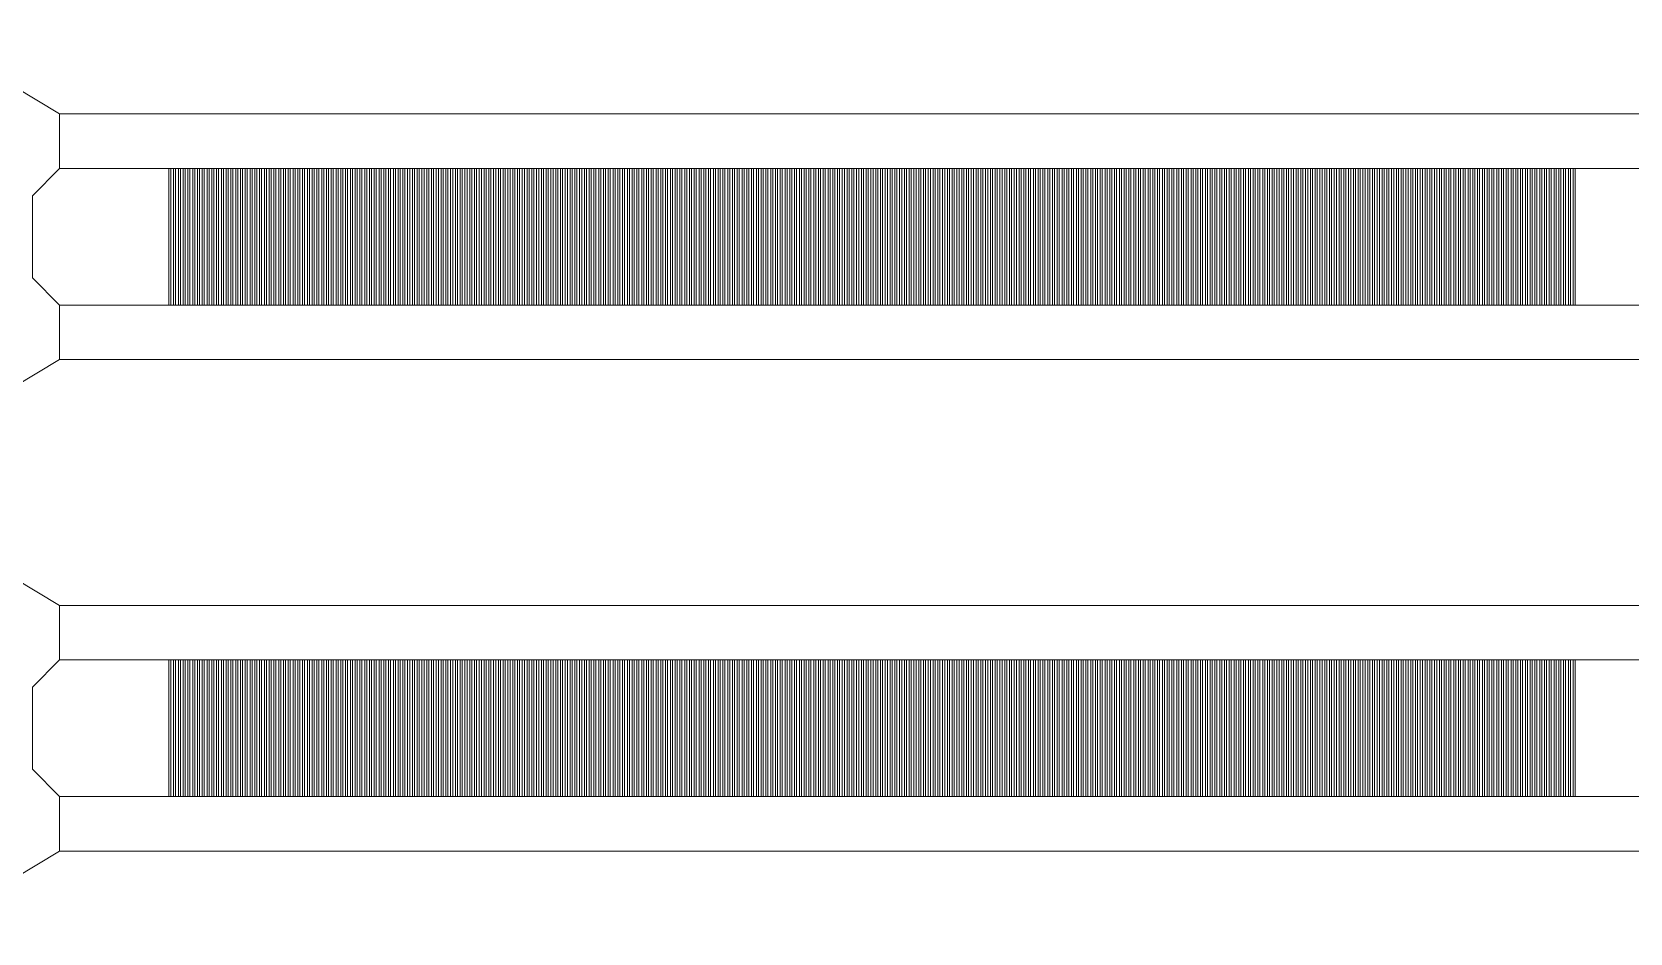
# Model space of a CAD drawing. Extents: x 1000 to 49000, y 2919 to 77300.
# Drawn here: x 39820 to 40405, y 43760 to 44090 of the extents above; entities that cross this region are included whole.
import ezdxf

# ---------------------------------------------------------------- set-up
doc = ezdxf.new("R2010")
doc.units = 13
doc.layers.add('Outer', color=1, linetype='Continuous', lineweight=0, true_color=0xff0000)

msp = doc.modelspace()

# ---------------------------------------------------------------- linework, layer by layer
at = {"layer": 'Outer'}
for points in [[(39780, 44090), (39830, 44060)], [(39830, 44060), (39830, 44040), (39820, 44030), (39820, 44000), (39830, 43990), (39830, 43970), (39780, 43940)], [(39830, 44040), (39830, 44060), (41340, 44060), (41340, 44040), (39830, 44040)], [(39870, 44040), (39870.75, 44040), (39870.75, 43990), (39870, 43990), (39870, 44040)], [(39871.75, 44040), (39872.5, 44040), (39872.5, 43990), (39871.75, 43990), (39871.75, 44040)], [(39873.5, 44040), (39874.25, 44040), (39874.25, 43990), (39873.5, 43990), (39873.5, 44040)], [(39875.25, 44040), (39876, 44040), (39876, 43990), (39875.25, 43990), (39875.25, 44040)], [(39877, 44040), (39877.75, 44040), (39877.75, 43990), (39877, 43990), (39877, 44040)], [(39878.75, 44040), (39879.5, 44040), (39879.5, 43990), (39878.75, 43990), (39878.75, 44040)], [(39880.5, 44040), (39881.25, 44040), (39881.25, 43990), (39880.5, 43990), (39880.5, 44040)], [(39882.25, 44040), (39883, 44040), (39883, 43990), (39882.25, 43990), (39882.25, 44040)], [(39884, 44040), (39884.75, 44040), (39884.75, 43990), (39884, 43990), (39884, 44040)], [(39885.75, 44040), (39886.5, 44040), (39886.5, 43990), (39885.75, 43990), (39885.75, 44040)], [(39887.5, 44040), (39888.25, 44040), (39888.25, 43990), (39887.5, 43990), (39887.5, 44040)], [(39889.25, 44040), (39890, 44040), (39890, 43990), (39889.25, 43990), (39889.25, 44040)], [(39891, 44040), (39891.75, 44040), (39891.75, 43990), (39891, 43990), (39891, 44040)], [(39892.75, 44040), (39893.5, 44040), (39893.5, 43990), (39892.75, 43990), (39892.75, 44040)], [(39894.5, 44040), (39895.25, 44040), (39895.25, 43990), (39894.5, 43990), (39894.5, 44040)], [(39896.25, 44040), (39897, 44040), (39897, 43990), (39896.25, 43990), (39896.25, 44040)], [(39898, 44040), (39898.75, 44040), (39898.75, 43990), (39898, 43990), (39898, 44040)], [(39899.75, 44040), (39900.5, 44040), (39900.5, 43990), (39899.75, 43990), (39899.75, 44040)], [(39901.5, 44040), (39902.25, 44040), (39902.25, 43990), (39901.5, 43990), (39901.5, 44040)], [(39903.25, 44040), (39904, 44040), (39904, 43990), (39903.25, 43990), (39903.25, 44040)], [(39905, 44040), (39905.75, 44040), (39905.75, 43990), (39905, 43990), (39905, 44040)], [(39906.75, 44040), (39907.5, 44040), (39907.5, 43990), (39906.75, 43990), (39906.75, 44040)], [(39908.5, 44040), (39909.25, 44040), (39909.25, 43990), (39908.5, 43990), (39908.5, 44040)], [(39910.25, 44040), (39911, 44040), (39911, 43990), (39910.25, 43990), (39910.25, 44040)], [(39912, 44040), (39912.75, 44040), (39912.75, 43990), (39912, 43990), (39912, 44040)], [(39913.75, 44040), (39914.5, 44040), (39914.5, 43990), (39913.75, 43990), (39913.75, 44040)], [(39915.5, 44040), (39916.25, 44040), (39916.25, 43990), (39915.5, 43990), (39915.5, 44040)], [(39917.25, 44040), (39918, 44040), (39918, 43990), (39917.25, 43990), (39917.25, 44040)], [(39919, 44040), (39919.75, 44040), (39919.75, 43990), (39919, 43990), (39919, 44040)], [(39920.75, 44040), (39921.5, 44040), (39921.5, 43990), (39920.75, 43990), (39920.75, 44040)], [(39922.5, 44040), (39923.25, 44040), (39923.25, 43990), (39922.5, 43990), (39922.5, 44040)], [(39924.25, 44040), (39925, 44040), (39925, 43990), (39924.25, 43990), (39924.25, 44040)], [(39926, 44040), (39926.75, 44040), (39926.75, 43990), (39926, 43990), (39926, 44040)], [(39927.75, 44040), (39928.5, 44040), (39928.5, 43990), (39927.75, 43990), (39927.75, 44040)], [(39929.5, 44040), (39930.25, 44040), (39930.25, 43990), (39929.5, 43990), (39929.5, 44040)], [(39931.25, 44040), (39932, 44040), (39932, 43990), (39931.25, 43990), (39931.25, 44040)], [(39933, 44040), (39933.75, 44040), (39933.75, 43990), (39933, 43990), (39933, 44040)], [(39934.75, 44040), (39935.5, 44040), (39935.5, 43990), (39934.75, 43990), (39934.75, 44040)], [(39936.5, 44040), (39937.25, 44040), (39937.25, 43990), (39936.5, 43990), (39936.5, 44040)], [(39938.25, 44040), (39939, 44040), (39939, 43990), (39938.25, 43990), (39938.25, 44040)], [(39940, 44040), (39940.75, 44040), (39940.75, 43990), (39940, 43990), (39940, 44040)], [(39941.75, 44040), (39942.5, 44040), (39942.5, 43990), (39941.75, 43990), (39941.75, 44040)], [(39943.5, 44040), (39944.25, 44040), (39944.25, 43990), (39943.5, 43990), (39943.5, 44040)], [(39945.25, 44040), (39946, 44040), (39946, 43990), (39945.25, 43990), (39945.25, 44040)], [(39947, 44040), (39947.75, 44040), (39947.75, 43990), (39947, 43990), (39947, 44040)], [(39948.75, 44040), (39949.5, 44040), (39949.5, 43990), (39948.75, 43990), (39948.75, 44040)], [(39950.5, 44040), (39951.25, 44040), (39951.25, 43990), (39950.5, 43990), (39950.5, 44040)], [(39952.25, 44040), (39953, 44040), (39953, 43990), (39952.25, 43990), (39952.25, 44040)], [(39954, 44040), (39954.75, 44040), (39954.75, 43990), (39954, 43990), (39954, 44040)], [(39955.75, 44040), (39956.5, 44040), (39956.5, 43990), (39955.75, 43990), (39955.75, 44040)], [(39957.5, 44040), (39958.25, 44040), (39958.25, 43990), (39957.5, 43990), (39957.5, 44040)], [(39959.25, 44040), (39960, 44040), (39960, 43990), (39959.25, 43990), (39959.25, 44040)], [(39961, 44040), (39961.75, 44040), (39961.75, 43990), (39961, 43990), (39961, 44040)], [(39962.75, 44040), (39963.5, 44040), (39963.5, 43990), (39962.75, 43990), (39962.75, 44040)], [(39964.5, 44040), (39965.25, 44040), (39965.25, 43990), (39964.5, 43990), (39964.5, 44040)], [(39966.25, 44040), (39967, 44040), (39967, 43990), (39966.25, 43990), (39966.25, 44040)], [(39968, 44040), (39968.75, 44040), (39968.75, 43990), (39968, 43990), (39968, 44040)], [(39969.75, 44040), (39970.5, 44040), (39970.5, 43990), (39969.75, 43990), (39969.75, 44040)], [(39971.5, 44040), (39972.25, 44040), (39972.25, 43990), (39971.5, 43990), (39971.5, 44040)], [(39973.25, 44040), (39974, 44040), (39974, 43990), (39973.25, 43990), (39973.25, 44040)], [(39975, 44040), (39975.75, 44040), (39975.75, 43990), (39975, 43990), (39975, 44040)], [(39976.75, 44040), (39977.5, 44040), (39977.5, 43990), (39976.75, 43990), (39976.75, 44040)], [(39978.5, 44040), (39979.25, 44040), (39979.25, 43990), (39978.5, 43990), (39978.5, 44040)], [(39980.25, 44040), (39981, 44040), (39981, 43990), (39980.25, 43990), (39980.25, 44040)], [(39982, 44040), (39982.75, 44040), (39982.75, 43990), (39982, 43990), (39982, 44040)], [(39983.75, 44040), (39984.5, 44040), (39984.5, 43990), (39983.75, 43990), (39983.75, 44040)], [(39985.5, 44040), (39986.25, 44040), (39986.25, 43990), (39985.5, 43990), (39985.5, 44040)], [(39987.25, 44040), (39988, 44040), (39988, 43990), (39987.25, 43990), (39987.25, 44040)], [(39989, 44040), (39989.75, 44040), (39989.75, 43990), (39989, 43990), (39989, 44040)], [(39990.75, 44040), (39991.5, 44040), (39991.5, 43990), (39990.75, 43990), (39990.75, 44040)], [(39992.5, 44040), (39993.25, 44040), (39993.25, 43990), (39992.5, 43990), (39992.5, 44040)], [(39994.25, 44040), (39995, 44040), (39995, 43990), (39994.25, 43990), (39994.25, 44040)], [(39996, 44040), (39996.75, 44040), (39996.75, 43990), (39996, 43990), (39996, 44040)], [(39997.75, 44040), (39998.5, 44040), (39998.5, 43990), (39997.75, 43990), (39997.75, 44040)], [(39999.5, 44040), (40000.25, 44040), (40000.25, 43990), (39999.5, 43990), (39999.5, 44040)], [(40001.25, 44040), (40002, 44040), (40002, 43990), (40001.25, 43990), (40001.25, 44040)], [(40003, 44040), (40003.75, 44040), (40003.75, 43990), (40003, 43990), (40003, 44040)], [(40004.75, 44040), (40005.5, 44040), (40005.5, 43990), (40004.75, 43990), (40004.75, 44040)], [(40006.5, 44040), (40007.25, 44040), (40007.25, 43990), (40006.5, 43990), (40006.5, 44040)], [(40008.25, 44040), (40009, 44040), (40009, 43990), (40008.25, 43990), (40008.25, 44040)], [(40010, 44040), (40010.75, 44040), (40010.75, 43990), (40010, 43990), (40010, 44040)], [(40011.75, 44040), (40012.5, 44040), (40012.5, 43990), (40011.75, 43990), (40011.75, 44040)], [(40013.5, 44040), (40014.25, 44040), (40014.25, 43990), (40013.5, 43990), (40013.5, 44040)], [(40015.25, 44040), (40016, 44040), (40016, 43990), (40015.25, 43990), (40015.25, 44040)], [(40017, 44040), (40017.75, 44040), (40017.75, 43990), (40017, 43990), (40017, 44040)], [(40018.75, 44040), (40019.5, 44040), (40019.5, 43990), (40018.75, 43990), (40018.75, 44040)], [(40020.5, 44040), (40021.25, 44040), (40021.25, 43990), (40020.5, 43990), (40020.5, 44040)], [(40022.25, 44040), (40023, 44040), (40023, 43990), (40022.25, 43990), (40022.25, 44040)], [(40024, 44040), (40024.75, 44040), (40024.75, 43990), (40024, 43990), (40024, 44040)], [(40025.75, 44040), (40026.5, 44040), (40026.5, 43990), (40025.75, 43990), (40025.75, 44040)], [(40027.5, 44040), (40028.25, 44040), (40028.25, 43990), (40027.5, 43990), (40027.5, 44040)], [(40029.25, 44040), (40030, 44040), (40030, 43990), (40029.25, 43990), (40029.25, 44040)], [(40031, 44040), (40031.75, 44040), (40031.75, 43990), (40031, 43990), (40031, 44040)], [(40032.75, 44040), (40033.5, 44040), (40033.5, 43990), (40032.75, 43990), (40032.75, 44040)], [(40034.5, 44040), (40035.25, 44040), (40035.25, 43990), (40034.5, 43990), (40034.5, 44040)], [(40036.25, 44040), (40037, 44040), (40037, 43990), (40036.25, 43990), (40036.25, 44040)], [(40038, 44040), (40038.75, 44040), (40038.75, 43990), (40038, 43990), (40038, 44040)], [(40039.75, 44040), (40040.5, 44040), (40040.5, 43990), (40039.75, 43990), (40039.75, 44040)], [(40041.5, 44040), (40042.25, 44040), (40042.25, 43990), (40041.5, 43990), (40041.5, 44040)], [(40043.25, 44040), (40044, 44040), (40044, 43990), (40043.25, 43990), (40043.25, 44040)], [(40045, 44040), (40045.75, 44040), (40045.75, 43990), (40045, 43990), (40045, 44040)], [(40046.75, 44040), (40047.5, 44040), (40047.5, 43990), (40046.75, 43990), (40046.75, 44040)], [(40048.5, 44040), (40049.25, 44040), (40049.25, 43990), (40048.5, 43990), (40048.5, 44040)], [(40050.25, 44040), (40051, 44040), (40051, 43990), (40050.25, 43990), (40050.25, 44040)], [(40052, 44040), (40052.75, 44040), (40052.75, 43990), (40052, 43990), (40052, 44040)], [(40053.75, 44040), (40054.5, 44040), (40054.5, 43990), (40053.75, 43990), (40053.75, 44040)], [(40055.5, 44040), (40056.25, 44040), (40056.25, 43990), (40055.5, 43990), (40055.5, 44040)], [(40057.25, 44040), (40058, 44040), (40058, 43990), (40057.25, 43990), (40057.25, 44040)], [(40059, 44040), (40059.75, 44040), (40059.75, 43990), (40059, 43990), (40059, 44040)], [(40060.75, 44040), (40061.5, 44040), (40061.5, 43990), (40060.75, 43990), (40060.75, 44040)], [(40062.5, 44040), (40063.25, 44040), (40063.25, 43990), (40062.5, 43990), (40062.5, 44040)], [(40064.25, 44040), (40065, 44040), (40065, 43990), (40064.25, 43990), (40064.25, 44040)], [(40066, 44040), (40066.75, 44040), (40066.75, 43990), (40066, 43990), (40066, 44040)], [(40067.75, 44040), (40068.5, 44040), (40068.5, 43990), (40067.75, 43990), (40067.75, 44040)], [(40069.5, 44040), (40070.25, 44040), (40070.25, 43990), (40069.5, 43990), (40069.5, 44040)], [(40071.25, 44040), (40072, 44040), (40072, 43990), (40071.25, 43990), (40071.25, 44040)], [(40073, 44040), (40073.75, 44040), (40073.75, 43990), (40073, 43990), (40073, 44040)], [(40074.75, 44040), (40075.5, 44040), (40075.5, 43990), (40074.75, 43990), (40074.75, 44040)], [(40076.5, 44040), (40077.25, 44040), (40077.25, 43990), (40076.5, 43990), (40076.5, 44040)], [(40078.25, 44040), (40079, 44040), (40079, 43990), (40078.25, 43990), (40078.25, 44040)], [(40080, 44040), (40080.75, 44040), (40080.75, 43990), (40080, 43990), (40080, 44040)], [(40081.75, 44040), (40082.5, 44040), (40082.5, 43990), (40081.75, 43990), (40081.75, 44040)], [(40083.5, 44040), (40084.25, 44040), (40084.25, 43990), (40083.5, 43990), (40083.5, 44040)], [(40085.25, 44040), (40086, 44040), (40086, 43990), (40085.25, 43990), (40085.25, 44040)], [(40087, 44040), (40087.75, 44040), (40087.75, 43990), (40087, 43990), (40087, 44040)], [(40088.75, 44040), (40089.5, 44040), (40089.5, 43990), (40088.75, 43990), (40088.75, 44040)], [(40090.5, 44040), (40091.25, 44040), (40091.25, 43990), (40090.5, 43990), (40090.5, 44040)], [(40092.25, 44040), (40093, 44040), (40093, 43990), (40092.25, 43990), (40092.25, 44040)], [(40094, 44040), (40094.75, 44040), (40094.75, 43990), (40094, 43990), (40094, 44040)], [(40095.75, 44040), (40096.5, 44040), (40096.5, 43990), (40095.75, 43990), (40095.75, 44040)], [(40097.5, 44040), (40098.25, 44040), (40098.25, 43990), (40097.5, 43990), (40097.5, 44040)], [(40099.25, 44040), (40100, 44040), (40100, 43990), (40099.25, 43990), (40099.25, 44040)], [(40101, 44040), (40101.75, 44040), (40101.75, 43990), (40101, 43990), (40101, 44040)], [(40102.75, 44040), (40103.5, 44040), (40103.5, 43990), (40102.75, 43990), (40102.75, 44040)], [(40104.5, 44040), (40105.25, 44040), (40105.25, 43990), (40104.5, 43990), (40104.5, 44040)], [(40106.25, 44040), (40107, 44040), (40107, 43990), (40106.25, 43990), (40106.25, 44040)], [(40108, 44040), (40108.75, 44040), (40108.75, 43990), (40108, 43990), (40108, 44040)], [(40109.75, 44040), (40110.5, 44040), (40110.5, 43990), (40109.75, 43990), (40109.75, 44040)], [(40111.5, 44040), (40112.25, 44040), (40112.25, 43990), (40111.5, 43990), (40111.5, 44040)], [(40113.25, 44040), (40114, 44040), (40114, 43990), (40113.25, 43990), (40113.25, 44040)], [(40115, 44040), (40115.75, 44040), (40115.75, 43990), (40115, 43990), (40115, 44040)], [(40116.75, 44040), (40117.5, 44040), (40117.5, 43990), (40116.75, 43990), (40116.75, 44040)], [(40118.5, 44040), (40119.25, 44040), (40119.25, 43990), (40118.5, 43990), (40118.5, 44040)], [(40120.25, 44040), (40121, 44040), (40121, 43990), (40120.25, 43990), (40120.25, 44040)], [(40122, 44040), (40122.75, 44040), (40122.75, 43990), (40122, 43990), (40122, 44040)], [(40123.75, 44040), (40124.5, 44040), (40124.5, 43990), (40123.75, 43990), (40123.75, 44040)], [(40125.5, 44040), (40126.25, 44040), (40126.25, 43990), (40125.5, 43990), (40125.5, 44040)], [(40127.25, 44040), (40128, 44040), (40128, 43990), (40127.25, 43990), (40127.25, 44040)], [(40129, 44040), (40129.75, 44040), (40129.75, 43990), (40129, 43990), (40129, 44040)], [(40130.75, 44040), (40131.5, 44040), (40131.5, 43990), (40130.75, 43990), (40130.75, 44040)], [(40132.5, 44040), (40133.25, 44040), (40133.25, 43990), (40132.5, 43990), (40132.5, 44040)], [(40134.25, 44040), (40135, 44040), (40135, 43990), (40134.25, 43990), (40134.25, 44040)], [(40136, 44040), (40136.75, 44040), (40136.75, 43990), (40136, 43990), (40136, 44040)], [(40137.75, 44040), (40138.5, 44040), (40138.5, 43990), (40137.75, 43990), (40137.75, 44040)], [(40139.5, 44040), (40140.25, 44040), (40140.25, 43990), (40139.5, 43990), (40139.5, 44040)], [(40141.25, 44040), (40142, 44040), (40142, 43990), (40141.25, 43990), (40141.25, 44040)], [(40143, 44040), (40143.75, 44040), (40143.75, 43990), (40143, 43990), (40143, 44040)], [(40144.75, 44040), (40145.5, 44040), (40145.5, 43990), (40144.75, 43990), (40144.75, 44040)], [(40146.5, 44040), (40147.25, 44040), (40147.25, 43990), (40146.5, 43990), (40146.5, 44040)], [(40148.25, 44040), (40149, 44040), (40149, 43990), (40148.25, 43990), (40148.25, 44040)], [(40150, 44040), (40150.75, 44040), (40150.75, 43990), (40150, 43990), (40150, 44040)], [(40151.75, 44040), (40152.5, 44040), (40152.5, 43990), (40151.75, 43990), (40151.75, 44040)], [(40153.5, 44040), (40154.25, 44040), (40154.25, 43990), (40153.5, 43990), (40153.5, 44040)], [(40155.25, 44040), (40156, 44040), (40156, 43990), (40155.25, 43990), (40155.25, 44040)], [(40157, 44040), (40157.75, 44040), (40157.75, 43990), (40157, 43990), (40157, 44040)], [(40158.75, 44040), (40159.5, 44040), (40159.5, 43990), (40158.75, 43990), (40158.75, 44040)], [(40160.5, 44040), (40161.25, 44040), (40161.25, 43990), (40160.5, 43990), (40160.5, 44040)], [(40162.25, 44040), (40163, 44040), (40163, 43990), (40162.25, 43990), (40162.25, 44040)], [(40164, 44040), (40164.75, 44040), (40164.75, 43990), (40164, 43990), (40164, 44040)], [(40165.75, 44040), (40166.5, 44040), (40166.5, 43990), (40165.75, 43990), (40165.75, 44040)], [(40167.5, 44040), (40168.25, 44040), (40168.25, 43990), (40167.5, 43990), (40167.5, 44040)], [(40169.25, 44040), (40170, 44040), (40170, 43990), (40169.25, 43990), (40169.25, 44040)], [(40171, 44040), (40171.75, 44040), (40171.75, 43990), (40171, 43990), (40171, 44040)], [(40172.75, 44040), (40173.5, 44040), (40173.5, 43990), (40172.75, 43990), (40172.75, 44040)], [(40174.5, 44040), (40175.25, 44040), (40175.25, 43990), (40174.5, 43990), (40174.5, 44040)], [(40176.25, 44040), (40177, 44040), (40177, 43990), (40176.25, 43990), (40176.25, 44040)], [(40178, 44040), (40178.75, 44040), (40178.75, 43990), (40178, 43990), (40178, 44040)], [(40179.75, 44040), (40180.5, 44040), (40180.5, 43990), (40179.75, 43990), (40179.75, 44040)], [(40181.5, 44040), (40182.25, 44040), (40182.25, 43990), (40181.5, 43990), (40181.5, 44040)], [(40183.25, 44040), (40184, 44040), (40184, 43990), (40183.25, 43990), (40183.25, 44040)], [(40185, 44040), (40185.75, 44040), (40185.75, 43990), (40185, 43990), (40185, 44040)], [(40186.75, 44040), (40187.5, 44040), (40187.5, 43990), (40186.75, 43990), (40186.75, 44040)], [(40188.5, 44040), (40189.25, 44040), (40189.25, 43990), (40188.5, 43990), (40188.5, 44040)], [(40190.25, 44040), (40191, 44040), (40191, 43990), (40190.25, 43990), (40190.25, 44040)], [(40192, 44040), (40192.75, 44040), (40192.75, 43990), (40192, 43990), (40192, 44040)], [(40193.75, 44040), (40194.5, 44040), (40194.5, 43990), (40193.75, 43990), (40193.75, 44040)], [(40195.5, 44040), (40196.25, 44040), (40196.25, 43990), (40195.5, 43990), (40195.5, 44040)], [(40197.25, 44040), (40198, 44040), (40198, 43990), (40197.25, 43990), (40197.25, 44040)], [(40199, 44040), (40199.75, 44040), (40199.75, 43990), (40199, 43990), (40199, 44040)], [(40200.75, 44040), (40201.5, 44040), (40201.5, 43990), (40200.75, 43990), (40200.75, 44040)], [(40202.5, 44040), (40203.25, 44040), (40203.25, 43990), (40202.5, 43990), (40202.5, 44040)], [(40204.25, 44040), (40205, 44040), (40205, 43990), (40204.25, 43990), (40204.25, 44040)], [(40206, 44040), (40206.75, 44040), (40206.75, 43990), (40206, 43990), (40206, 44040)], [(40207.75, 44040), (40208.5, 44040), (40208.5, 43990), (40207.75, 43990), (40207.75, 44040)], [(40209.5, 44040), (40210.25, 44040), (40210.25, 43990), (40209.5, 43990), (40209.5, 44040)], [(40211.25, 44040), (40212, 44040), (40212, 43990), (40211.25, 43990), (40211.25, 44040)], [(40213, 44040), (40213.75, 44040), (40213.75, 43990), (40213, 43990), (40213, 44040)], [(40214.75, 44040), (40215.5, 44040), (40215.5, 43990), (40214.75, 43990), (40214.75, 44040)], [(40216.5, 44040), (40217.25, 44040), (40217.25, 43990), (40216.5, 43990), (40216.5, 44040)], [(40218.25, 44040), (40219, 44040), (40219, 43990), (40218.25, 43990), (40218.25, 44040)], [(40220, 44040), (40220.75, 44040), (40220.75, 43990), (40220, 43990), (40220, 44040)], [(40221.75, 44040), (40222.5, 44040), (40222.5, 43990), (40221.75, 43990), (40221.75, 44040)], [(40223.5, 44040), (40224.25, 44040), (40224.25, 43990), (40223.5, 43990), (40223.5, 44040)], [(40225.25, 44040), (40226, 44040), (40226, 43990), (40225.25, 43990), (40225.25, 44040)], [(40227, 44040), (40227.75, 44040), (40227.75, 43990), (40227, 43990), (40227, 44040)], [(40228.75, 44040), (40229.5, 44040), (40229.5, 43990), (40228.75, 43990), (40228.75, 44040)], [(40230.5, 44040), (40231.25, 44040), (40231.25, 43990), (40230.5, 43990), (40230.5, 44040)], [(40232.25, 44040), (40233, 44040), (40233, 43990), (40232.25, 43990), (40232.25, 44040)], [(40234, 44040), (40234.75, 44040), (40234.75, 43990), (40234, 43990), (40234, 44040)], [(40235.75, 44040), (40236.5, 44040), (40236.5, 43990), (40235.75, 43990), (40235.75, 44040)], [(40237.5, 44040), (40238.25, 44040), (40238.25, 43990), (40237.5, 43990), (40237.5, 44040)], [(40239.25, 44040), (40240, 44040), (40240, 43990), (40239.25, 43990), (40239.25, 44040)], [(40241, 44040), (40241.75, 44040), (40241.75, 43990), (40241, 43990), (40241, 44040)], [(40242.75, 44040), (40243.5, 44040), (40243.5, 43990), (40242.75, 43990), (40242.75, 44040)], [(40244.5, 44040), (40245.25, 44040), (40245.25, 43990), (40244.5, 43990), (40244.5, 44040)], [(40246.25, 44040), (40247, 44040), (40247, 43990), (40246.25, 43990), (40246.25, 44040)], [(40248, 44040), (40248.75, 44040), (40248.75, 43990), (40248, 43990), (40248, 44040)], [(40249.75, 44040), (40250.5, 44040), (40250.5, 43990), (40249.75, 43990), (40249.75, 44040)], [(40251.5, 44040), (40252.25, 44040), (40252.25, 43990), (40251.5, 43990), (40251.5, 44040)], [(40253.25, 44040), (40254, 44040), (40254, 43990), (40253.25, 43990), (40253.25, 44040)], [(40255, 44040), (40255.75, 44040), (40255.75, 43990), (40255, 43990), (40255, 44040)], [(40256.75, 44040), (40257.5, 44040), (40257.5, 43990), (40256.75, 43990), (40256.75, 44040)], [(40258.5, 44040), (40259.25, 44040), (40259.25, 43990), (40258.5, 43990), (40258.5, 44040)], [(40260.25, 44040), (40261, 44040), (40261, 43990), (40260.25, 43990), (40260.25, 44040)], [(40262, 44040), (40262.75, 44040), (40262.75, 43990), (40262, 43990), (40262, 44040)], [(40263.75, 44040), (40264.5, 44040), (40264.5, 43990), (40263.75, 43990), (40263.75, 44040)], [(40265.5, 44040), (40266.25, 44040), (40266.25, 43990), (40265.5, 43990), (40265.5, 44040)], [(40267.25, 44040), (40268, 44040), (40268, 43990), (40267.25, 43990), (40267.25, 44040)], [(40269, 44040), (40269.75, 44040), (40269.75, 43990), (40269, 43990), (40269, 44040)], [(40270.75, 44040), (40271.5, 44040), (40271.5, 43990), (40270.75, 43990), (40270.75, 44040)], [(40272.5, 44040), (40273.25, 44040), (40273.25, 43990), (40272.5, 43990), (40272.5, 44040)], [(40274.25, 44040), (40275, 44040), (40275, 43990), (40274.25, 43990), (40274.25, 44040)], [(40276, 44040), (40276.75, 44040), (40276.75, 43990), (40276, 43990), (40276, 44040)], [(40277.75, 44040), (40278.5, 44040), (40278.5, 43990), (40277.75, 43990), (40277.75, 44040)], [(40279.5, 44040), (40280.25, 44040), (40280.25, 43990), (40279.5, 43990), (40279.5, 44040)], [(40281.25, 44040), (40282, 44040), (40282, 43990), (40281.25, 43990), (40281.25, 44040)], [(40283, 44040), (40283.75, 44040), (40283.75, 43990), (40283, 43990), (40283, 44040)], [(40284.75, 44040), (40285.5, 44040), (40285.5, 43990), (40284.75, 43990), (40284.75, 44040)], [(40286.5, 44040), (40287.25, 44040), (40287.25, 43990), (40286.5, 43990), (40286.5, 44040)], [(40288.25, 44040), (40289, 44040), (40289, 43990), (40288.25, 43990), (40288.25, 44040)], [(40290, 44040), (40290.75, 44040), (40290.75, 43990), (40290, 43990), (40290, 44040)], [(40291.75, 44040), (40292.5, 44040), (40292.5, 43990), (40291.75, 43990), (40291.75, 44040)], [(40293.5, 44040), (40294.25, 44040), (40294.25, 43990), (40293.5, 43990), (40293.5, 44040)], [(40295.25, 44040), (40296, 44040), (40296, 43990), (40295.25, 43990), (40295.25, 44040)], [(40297, 44040), (40297.75, 44040), (40297.75, 43990), (40297, 43990), (40297, 44040)], [(40298.75, 44040), (40299.5, 44040), (40299.5, 43990), (40298.75, 43990), (40298.75, 44040)], [(40300.5, 44040), (40301.25, 44040), (40301.25, 43990), (40300.5, 43990), (40300.5, 44040)], [(40302.25, 44040), (40303, 44040), (40303, 43990), (40302.25, 43990), (40302.25, 44040)], [(40304, 44040), (40304.75, 44040), (40304.75, 43990), (40304, 43990), (40304, 44040)], [(40305.75, 44040), (40306.5, 44040), (40306.5, 43990), (40305.75, 43990), (40305.75, 44040)], [(40307.5, 44040), (40308.25, 44040), (40308.25, 43990), (40307.5, 43990), (40307.5, 44040)], [(40309.25, 44040), (40310, 44040), (40310, 43990), (40309.25, 43990), (40309.25, 44040)], [(40311, 44040), (40311.75, 44040), (40311.75, 43990), (40311, 43990), (40311, 44040)], [(40312.75, 44040), (40313.5, 44040), (40313.5, 43990), (40312.75, 43990), (40312.75, 44040)], [(40314.5, 44040), (40315.25, 44040), (40315.25, 43990), (40314.5, 43990), (40314.5, 44040)], [(40316.25, 44040), (40317, 44040), (40317, 43990), (40316.25, 43990), (40316.25, 44040)], [(40318, 44040), (40318.75, 44040), (40318.75, 43990), (40318, 43990), (40318, 44040)], [(40319.75, 44040), (40320.5, 44040), (40320.5, 43990), (40319.75, 43990), (40319.75, 44040)], [(40321.5, 44040), (40322.25, 44040), (40322.25, 43990), (40321.5, 43990), (40321.5, 44040)], [(40323.25, 44040), (40324, 44040), (40324, 43990), (40323.25, 43990), (40323.25, 44040)], [(40325, 44040), (40325.75, 44040), (40325.75, 43990), (40325, 43990), (40325, 44040)], [(40326.75, 44040), (40327.5, 44040), (40327.5, 43990), (40326.75, 43990), (40326.75, 44040)], [(40328.5, 44040), (40329.25, 44040), (40329.25, 43990), (40328.5, 43990), (40328.5, 44040)], [(40330.25, 44040), (40331, 44040), (40331, 43990), (40330.25, 43990), (40330.25, 44040)], [(40332, 44040), (40332.75, 44040), (40332.75, 43990), (40332, 43990), (40332, 44040)], [(40333.75, 44040), (40334.5, 44040), (40334.5, 43990), (40333.75, 43990), (40333.75, 44040)], [(40335.5, 44040), (40336.25, 44040), (40336.25, 43990), (40335.5, 43990), (40335.5, 44040)], [(40337.25, 44040), (40338, 44040), (40338, 43990), (40337.25, 43990), (40337.25, 44040)], [(40339, 44040), (40339.75, 44040), (40339.75, 43990), (40339, 43990), (40339, 44040)], [(40340.75, 44040), (40341.5, 44040), (40341.5, 43990), (40340.75, 43990), (40340.75, 44040)], [(40342.5, 44040), (40343.25, 44040), (40343.25, 43990), (40342.5, 43990), (40342.5, 44040)], [(40344.25, 44040), (40345, 44040), (40345, 43990), (40344.25, 43990), (40344.25, 44040)], [(40346, 44040), (40346.75, 44040), (40346.75, 43990), (40346, 43990), (40346, 44040)], [(40347.75, 44040), (40348.5, 44040), (40348.5, 43990), (40347.75, 43990), (40347.75, 44040)], [(40349.5, 44040), (40350.25, 44040), (40350.25, 43990), (40349.5, 43990), (40349.5, 44040)], [(40351.25, 44040), (40352, 44040), (40352, 43990), (40351.25, 43990), (40351.25, 44040)], [(40353, 44040), (40353.75, 44040), (40353.75, 43990), (40353, 43990), (40353, 44040)], [(40354.75, 44040), (40355.5, 44040), (40355.5, 43990), (40354.75, 43990), (40354.75, 44040)], [(40356.5, 44040), (40357.25, 44040), (40357.25, 43990), (40356.5, 43990), (40356.5, 44040)], [(40358.25, 44040), (40359, 44040), (40359, 43990), (40358.25, 43990), (40358.25, 44040)], [(40360, 44040), (40360.75, 44040), (40360.75, 43990), (40360, 43990), (40360, 44040)], [(40361.75, 44040), (40362.5, 44040), (40362.5, 43990), (40361.75, 43990), (40361.75, 44040)], [(40363.5, 44040), (40364.25, 44040), (40364.25, 43990), (40363.5, 43990), (40363.5, 44040)], [(40365.25, 44040), (40366, 44040), (40366, 43990), (40365.25, 43990), (40365.25, 44040)], [(40367, 44040), (40367.75, 44040), (40367.75, 43990), (40367, 43990), (40367, 44040)], [(40368.75, 44040), (40369.5, 44040), (40369.5, 43990), (40368.75, 43990), (40368.75, 44040)], [(40370.5, 44040), (40371.25, 44040), (40371.25, 43990), (40370.5, 43990), (40370.5, 44040)], [(40372.25, 44040), (40373, 44040), (40373, 43990), (40372.25, 43990), (40372.25, 44040)], [(40374, 44040), (40374.75, 44040), (40374.75, 43990), (40374, 43990), (40374, 44040)], [(40375.75, 44040), (40376.5, 44040), (40376.5, 43990), (40375.75, 43990), (40375.75, 44040)], [(40377.5, 44040), (40378.25, 44040), (40378.25, 43990), (40377.5, 43990), (40377.5, 44040)], [(40379.25, 44040), (40380, 44040), (40380, 43990), (40379.25, 43990), (40379.25, 44040)], [(40381, 44040), (40381.75, 44040), (40381.75, 43990), (40381, 43990), (40381, 44040)], [(40382.75, 44040), (40383.5, 44040), (40383.5, 43990), (40382.75, 43990), (40382.75, 44040)], [(40384.5, 44040), (40385.25, 44040), (40385.25, 43990), (40384.5, 43990), (40384.5, 44040)], [(39830, 43990), (39830, 43970), (41340, 43970), (41340, 43990), (39830, 43990)], [(39780, 43910), (39830, 43880), (39830, 43860), (39820, 43850), (39820, 43820), (39830, 43810), (39830, 43790), (39780, 43760)], [(39830, 43860), (39830, 43880), (41340, 43880), (41340, 43860), (39830, 43860)], [(39870, 43860), (39870.75, 43860), (39870.75, 43810), (39870, 43810), (39870, 43860)], [(39871.75, 43860), (39872.5, 43860), (39872.5, 43810), (39871.75, 43810), (39871.75, 43860)], [(39873.5, 43860), (39874.25, 43860), (39874.25, 43810), (39873.5, 43810), (39873.5, 43860)], [(39875.25, 43860), (39876, 43860), (39876, 43810), (39875.25, 43810), (39875.25, 43860)], [(39877, 43860), (39877.75, 43860), (39877.75, 43810), (39877, 43810), (39877, 43860)], [(39878.75, 43860), (39879.5, 43860), (39879.5, 43810), (39878.75, 43810), (39878.75, 43860)], [(39880.5, 43860), (39881.25, 43860), (39881.25, 43810), (39880.5, 43810), (39880.5, 43860)], [(39882.25, 43860), (39883, 43860), (39883, 43810), (39882.25, 43810), (39882.25, 43860)], [(39884, 43860), (39884.75, 43860), (39884.75, 43810), (39884, 43810), (39884, 43860)], [(39885.75, 43860), (39886.5, 43860), (39886.5, 43810), (39885.75, 43810), (39885.75, 43860)], [(39887.5, 43860), (39888.25, 43860), (39888.25, 43810), (39887.5, 43810), (39887.5, 43860)], [(39889.25, 43860), (39890, 43860), (39890, 43810), (39889.25, 43810), (39889.25, 43860)], [(39891, 43860), (39891.75, 43860), (39891.75, 43810), (39891, 43810), (39891, 43860)], [(39892.75, 43860), (39893.5, 43860), (39893.5, 43810), (39892.75, 43810), (39892.75, 43860)], [(39894.5, 43860), (39895.25, 43860), (39895.25, 43810), (39894.5, 43810), (39894.5, 43860)], [(39896.25, 43860), (39897, 43860), (39897, 43810), (39896.25, 43810), (39896.25, 43860)], [(39898, 43860), (39898.75, 43860), (39898.75, 43810), (39898, 43810), (39898, 43860)], [(39899.75, 43860), (39900.5, 43860), (39900.5, 43810), (39899.75, 43810), (39899.75, 43860)], [(39901.5, 43860), (39902.25, 43860), (39902.25, 43810), (39901.5, 43810), (39901.5, 43860)], [(39903.25, 43860), (39904, 43860), (39904, 43810), (39903.25, 43810), (39903.25, 43860)], [(39905, 43860), (39905.75, 43860), (39905.75, 43810), (39905, 43810), (39905, 43860)], [(39906.75, 43860), (39907.5, 43860), (39907.5, 43810), (39906.75, 43810), (39906.75, 43860)], [(39908.5, 43860), (39909.25, 43860), (39909.25, 43810), (39908.5, 43810), (39908.5, 43860)], [(39910.25, 43860), (39911, 43860), (39911, 43810), (39910.25, 43810), (39910.25, 43860)], [(39912, 43860), (39912.75, 43860), (39912.75, 43810), (39912, 43810), (39912, 43860)], [(39913.75, 43860), (39914.5, 43860), (39914.5, 43810), (39913.75, 43810), (39913.75, 43860)], [(39915.5, 43860), (39916.25, 43860), (39916.25, 43810), (39915.5, 43810), (39915.5, 43860)], [(39917.25, 43860), (39918, 43860), (39918, 43810), (39917.25, 43810), (39917.25, 43860)], [(39919, 43860), (39919.75, 43860), (39919.75, 43810), (39919, 43810), (39919, 43860)], [(39920.75, 43860), (39921.5, 43860), (39921.5, 43810), (39920.75, 43810), (39920.75, 43860)], [(39922.5, 43860), (39923.25, 43860), (39923.25, 43810), (39922.5, 43810), (39922.5, 43860)], [(39924.25, 43860), (39925, 43860), (39925, 43810), (39924.25, 43810), (39924.25, 43860)], [(39926, 43860), (39926.75, 43860), (39926.75, 43810), (39926, 43810), (39926, 43860)], [(39927.75, 43860), (39928.5, 43860), (39928.5, 43810), (39927.75, 43810), (39927.75, 43860)], [(39929.5, 43860), (39930.25, 43860), (39930.25, 43810), (39929.5, 43810), (39929.5, 43860)], [(39931.25, 43860), (39932, 43860), (39932, 43810), (39931.25, 43810), (39931.25, 43860)], [(39933, 43860), (39933.75, 43860), (39933.75, 43810), (39933, 43810), (39933, 43860)], [(39934.75, 43860), (39935.5, 43860), (39935.5, 43810), (39934.75, 43810), (39934.75, 43860)], [(39936.5, 43860), (39937.25, 43860), (39937.25, 43810), (39936.5, 43810), (39936.5, 43860)], [(39938.25, 43860), (39939, 43860), (39939, 43810), (39938.25, 43810), (39938.25, 43860)], [(39940, 43860), (39940.75, 43860), (39940.75, 43810), (39940, 43810), (39940, 43860)], [(39941.75, 43860), (39942.5, 43860), (39942.5, 43810), (39941.75, 43810), (39941.75, 43860)], [(39943.5, 43860), (39944.25, 43860), (39944.25, 43810), (39943.5, 43810), (39943.5, 43860)], [(39945.25, 43860), (39946, 43860), (39946, 43810), (39945.25, 43810), (39945.25, 43860)], [(39947, 43860), (39947.75, 43860), (39947.75, 43810), (39947, 43810), (39947, 43860)], [(39948.75, 43860), (39949.5, 43860), (39949.5, 43810), (39948.75, 43810), (39948.75, 43860)], [(39950.5, 43860), (39951.25, 43860), (39951.25, 43810), (39950.5, 43810), (39950.5, 43860)], [(39952.25, 43860), (39953, 43860), (39953, 43810), (39952.25, 43810), (39952.25, 43860)], [(39954, 43860), (39954.75, 43860), (39954.75, 43810), (39954, 43810), (39954, 43860)], [(39955.75, 43860), (39956.5, 43860), (39956.5, 43810), (39955.75, 43810), (39955.75, 43860)], [(39957.5, 43860), (39958.25, 43860), (39958.25, 43810), (39957.5, 43810), (39957.5, 43860)], [(39959.25, 43860), (39960, 43860), (39960, 43810), (39959.25, 43810), (39959.25, 43860)], [(39961, 43860), (39961.75, 43860), (39961.75, 43810), (39961, 43810), (39961, 43860)], [(39962.75, 43860), (39963.5, 43860), (39963.5, 43810), (39962.75, 43810), (39962.75, 43860)], [(39964.5, 43860), (39965.25, 43860), (39965.25, 43810), (39964.5, 43810), (39964.5, 43860)], [(39966.25, 43860), (39967, 43860), (39967, 43810), (39966.25, 43810), (39966.25, 43860)], [(39968, 43860), (39968.75, 43860), (39968.75, 43810), (39968, 43810), (39968, 43860)], [(39969.75, 43860), (39970.5, 43860), (39970.5, 43810), (39969.75, 43810), (39969.75, 43860)], [(39971.5, 43860), (39972.25, 43860), (39972.25, 43810), (39971.5, 43810), (39971.5, 43860)], [(39973.25, 43860), (39974, 43860), (39974, 43810), (39973.25, 43810), (39973.25, 43860)], [(39975, 43860), (39975.75, 43860), (39975.75, 43810), (39975, 43810), (39975, 43860)], [(39976.75, 43860), (39977.5, 43860), (39977.5, 43810), (39976.75, 43810), (39976.75, 43860)], [(39978.5, 43860), (39979.25, 43860), (39979.25, 43810), (39978.5, 43810), (39978.5, 43860)], [(39980.25, 43860), (39981, 43860), (39981, 43810), (39980.25, 43810), (39980.25, 43860)], [(39982, 43860), (39982.75, 43860), (39982.75, 43810), (39982, 43810), (39982, 43860)], [(39983.75, 43860), (39984.5, 43860), (39984.5, 43810), (39983.75, 43810), (39983.75, 43860)], [(39985.5, 43860), (39986.25, 43860), (39986.25, 43810), (39985.5, 43810), (39985.5, 43860)], [(39987.25, 43860), (39988, 43860), (39988, 43810), (39987.25, 43810), (39987.25, 43860)], [(39989, 43860), (39989.75, 43860), (39989.75, 43810), (39989, 43810), (39989, 43860)], [(39990.75, 43860), (39991.5, 43860), (39991.5, 43810), (39990.75, 43810), (39990.75, 43860)], [(39992.5, 43860), (39993.25, 43860), (39993.25, 43810), (39992.5, 43810), (39992.5, 43860)], [(39994.25, 43860), (39995, 43860), (39995, 43810), (39994.25, 43810), (39994.25, 43860)], [(39996, 43860), (39996.75, 43860), (39996.75, 43810), (39996, 43810), (39996, 43860)], [(39997.75, 43860), (39998.5, 43860), (39998.5, 43810), (39997.75, 43810), (39997.75, 43860)], [(39999.5, 43860), (40000.25, 43860), (40000.25, 43810), (39999.5, 43810), (39999.5, 43860)], [(40001.25, 43860), (40002, 43860), (40002, 43810), (40001.25, 43810), (40001.25, 43860)], [(40003, 43860), (40003.75, 43860), (40003.75, 43810), (40003, 43810), (40003, 43860)], [(40004.75, 43860), (40005.5, 43860), (40005.5, 43810), (40004.75, 43810), (40004.75, 43860)], [(40006.5, 43860), (40007.25, 43860), (40007.25, 43810), (40006.5, 43810), (40006.5, 43860)], [(40008.25, 43860), (40009, 43860), (40009, 43810), (40008.25, 43810), (40008.25, 43860)], [(40010, 43860), (40010.75, 43860), (40010.75, 43810), (40010, 43810), (40010, 43860)], [(40011.75, 43860), (40012.5, 43860), (40012.5, 43810), (40011.75, 43810), (40011.75, 43860)], [(40013.5, 43860), (40014.25, 43860), (40014.25, 43810), (40013.5, 43810), (40013.5, 43860)], [(40015.25, 43860), (40016, 43860), (40016, 43810), (40015.25, 43810), (40015.25, 43860)], [(40017, 43860), (40017.75, 43860), (40017.75, 43810), (40017, 43810), (40017, 43860)], [(40018.75, 43860), (40019.5, 43860), (40019.5, 43810), (40018.75, 43810), (40018.75, 43860)], [(40020.5, 43860), (40021.25, 43860), (40021.25, 43810), (40020.5, 43810), (40020.5, 43860)], [(40022.25, 43860), (40023, 43860), (40023, 43810), (40022.25, 43810), (40022.25, 43860)], [(40024, 43860), (40024.75, 43860), (40024.75, 43810), (40024, 43810), (40024, 43860)], [(40025.75, 43860), (40026.5, 43860), (40026.5, 43810), (40025.75, 43810), (40025.75, 43860)], [(40027.5, 43860), (40028.25, 43860), (40028.25, 43810), (40027.5, 43810), (40027.5, 43860)], [(40029.25, 43860), (40030, 43860), (40030, 43810), (40029.25, 43810), (40029.25, 43860)], [(40031, 43860), (40031.75, 43860), (40031.75, 43810), (40031, 43810), (40031, 43860)], [(40032.75, 43860), (40033.5, 43860), (40033.5, 43810), (40032.75, 43810), (40032.75, 43860)], [(40034.5, 43860), (40035.25, 43860), (40035.25, 43810), (40034.5, 43810), (40034.5, 43860)], [(40036.25, 43860), (40037, 43860), (40037, 43810), (40036.25, 43810), (40036.25, 43860)], [(40038, 43860), (40038.75, 43860), (40038.75, 43810), (40038, 43810), (40038, 43860)], [(40039.75, 43860), (40040.5, 43860), (40040.5, 43810), (40039.75, 43810), (40039.75, 43860)], [(40041.5, 43860), (40042.25, 43860), (40042.25, 43810), (40041.5, 43810), (40041.5, 43860)], [(40043.25, 43860), (40044, 43860), (40044, 43810), (40043.25, 43810), (40043.25, 43860)], [(40045, 43860), (40045.75, 43860), (40045.75, 43810), (40045, 43810), (40045, 43860)], [(40046.75, 43860), (40047.5, 43860), (40047.5, 43810), (40046.75, 43810), (40046.75, 43860)], [(40048.5, 43860), (40049.25, 43860), (40049.25, 43810), (40048.5, 43810), (40048.5, 43860)], [(40050.25, 43860), (40051, 43860), (40051, 43810), (40050.25, 43810), (40050.25, 43860)], [(40052, 43860), (40052.75, 43860), (40052.75, 43810), (40052, 43810), (40052, 43860)], [(40053.75, 43860), (40054.5, 43860), (40054.5, 43810), (40053.75, 43810), (40053.75, 43860)], [(40055.5, 43860), (40056.25, 43860), (40056.25, 43810), (40055.5, 43810), (40055.5, 43860)], [(40057.25, 43860), (40058, 43860), (40058, 43810), (40057.25, 43810), (40057.25, 43860)], [(40059, 43860), (40059.75, 43860), (40059.75, 43810), (40059, 43810), (40059, 43860)], [(40060.75, 43860), (40061.5, 43860), (40061.5, 43810), (40060.75, 43810), (40060.75, 43860)], [(40062.5, 43860), (40063.25, 43860), (40063.25, 43810), (40062.5, 43810), (40062.5, 43860)], [(40064.25, 43860), (40065, 43860), (40065, 43810), (40064.25, 43810), (40064.25, 43860)], [(40066, 43860), (40066.75, 43860), (40066.75, 43810), (40066, 43810), (40066, 43860)], [(40067.75, 43860), (40068.5, 43860), (40068.5, 43810), (40067.75, 43810), (40067.75, 43860)], [(40069.5, 43860), (40070.25, 43860), (40070.25, 43810), (40069.5, 43810), (40069.5, 43860)], [(40071.25, 43860), (40072, 43860), (40072, 43810), (40071.25, 43810), (40071.25, 43860)], [(40073, 43860), (40073.75, 43860), (40073.75, 43810), (40073, 43810), (40073, 43860)], [(40074.75, 43860), (40075.5, 43860), (40075.5, 43810), (40074.75, 43810), (40074.75, 43860)], [(40076.5, 43860), (40077.25, 43860), (40077.25, 43810), (40076.5, 43810), (40076.5, 43860)], [(40078.25, 43860), (40079, 43860), (40079, 43810), (40078.25, 43810), (40078.25, 43860)], [(40080, 43860), (40080.75, 43860), (40080.75, 43810), (40080, 43810), (40080, 43860)], [(40081.75, 43860), (40082.5, 43860), (40082.5, 43810), (40081.75, 43810), (40081.75, 43860)], [(40083.5, 43860), (40084.25, 43860), (40084.25, 43810), (40083.5, 43810), (40083.5, 43860)], [(40085.25, 43860), (40086, 43860), (40086, 43810), (40085.25, 43810), (40085.25, 43860)], [(40087, 43860), (40087.75, 43860), (40087.75, 43810), (40087, 43810), (40087, 43860)], [(40088.75, 43860), (40089.5, 43860), (40089.5, 43810), (40088.75, 43810), (40088.75, 43860)], [(40090.5, 43860), (40091.25, 43860), (40091.25, 43810), (40090.5, 43810), (40090.5, 43860)], [(40092.25, 43860), (40093, 43860), (40093, 43810), (40092.25, 43810), (40092.25, 43860)], [(40094, 43860), (40094.75, 43860), (40094.75, 43810), (40094, 43810), (40094, 43860)], [(40095.75, 43860), (40096.5, 43860), (40096.5, 43810), (40095.75, 43810), (40095.75, 43860)], [(40097.5, 43860), (40098.25, 43860), (40098.25, 43810), (40097.5, 43810), (40097.5, 43860)], [(40099.25, 43860), (40100, 43860), (40100, 43810), (40099.25, 43810), (40099.25, 43860)], [(40101, 43860), (40101.75, 43860), (40101.75, 43810), (40101, 43810), (40101, 43860)], [(40102.75, 43860), (40103.5, 43860), (40103.5, 43810), (40102.75, 43810), (40102.75, 43860)], [(40104.5, 43860), (40105.25, 43860), (40105.25, 43810), (40104.5, 43810), (40104.5, 43860)], [(40106.25, 43860), (40107, 43860), (40107, 43810), (40106.25, 43810), (40106.25, 43860)], [(40108, 43860), (40108.75, 43860), (40108.75, 43810), (40108, 43810), (40108, 43860)], [(40109.75, 43860), (40110.5, 43860), (40110.5, 43810), (40109.75, 43810), (40109.75, 43860)], [(40111.5, 43860), (40112.25, 43860), (40112.25, 43810), (40111.5, 43810), (40111.5, 43860)], [(40113.25, 43860), (40114, 43860), (40114, 43810), (40113.25, 43810), (40113.25, 43860)], [(40115, 43860), (40115.75, 43860), (40115.75, 43810), (40115, 43810), (40115, 43860)], [(40116.75, 43860), (40117.5, 43860), (40117.5, 43810), (40116.75, 43810), (40116.75, 43860)], [(40118.5, 43860), (40119.25, 43860), (40119.25, 43810), (40118.5, 43810), (40118.5, 43860)], [(40120.25, 43860), (40121, 43860), (40121, 43810), (40120.25, 43810), (40120.25, 43860)], [(40122, 43860), (40122.75, 43860), (40122.75, 43810), (40122, 43810), (40122, 43860)], [(40123.75, 43860), (40124.5, 43860), (40124.5, 43810), (40123.75, 43810), (40123.75, 43860)], [(40125.5, 43860), (40126.25, 43860), (40126.25, 43810), (40125.5, 43810), (40125.5, 43860)], [(40127.25, 43860), (40128, 43860), (40128, 43810), (40127.25, 43810), (40127.25, 43860)], [(40129, 43860), (40129.75, 43860), (40129.75, 43810), (40129, 43810), (40129, 43860)], [(40130.75, 43860), (40131.5, 43860), (40131.5, 43810), (40130.75, 43810), (40130.75, 43860)], [(40132.5, 43860), (40133.25, 43860), (40133.25, 43810), (40132.5, 43810), (40132.5, 43860)], [(40134.25, 43860), (40135, 43860), (40135, 43810), (40134.25, 43810), (40134.25, 43860)], [(40136, 43860), (40136.75, 43860), (40136.75, 43810), (40136, 43810), (40136, 43860)], [(40137.75, 43860), (40138.5, 43860), (40138.5, 43810), (40137.75, 43810), (40137.75, 43860)], [(40139.5, 43860), (40140.25, 43860), (40140.25, 43810), (40139.5, 43810), (40139.5, 43860)], [(40141.25, 43860), (40142, 43860), (40142, 43810), (40141.25, 43810), (40141.25, 43860)], [(40143, 43860), (40143.75, 43860), (40143.75, 43810), (40143, 43810), (40143, 43860)], [(40144.75, 43860), (40145.5, 43860), (40145.5, 43810), (40144.75, 43810), (40144.75, 43860)], [(40146.5, 43860), (40147.25, 43860), (40147.25, 43810), (40146.5, 43810), (40146.5, 43860)], [(40148.25, 43860), (40149, 43860), (40149, 43810), (40148.25, 43810), (40148.25, 43860)], [(40150, 43860), (40150.75, 43860), (40150.75, 43810), (40150, 43810), (40150, 43860)], [(40151.75, 43860), (40152.5, 43860), (40152.5, 43810), (40151.75, 43810), (40151.75, 43860)], [(40153.5, 43860), (40154.25, 43860), (40154.25, 43810), (40153.5, 43810), (40153.5, 43860)], [(40155.25, 43860), (40156, 43860), (40156, 43810), (40155.25, 43810), (40155.25, 43860)], [(40157, 43860), (40157.75, 43860), (40157.75, 43810), (40157, 43810), (40157, 43860)], [(40158.75, 43860), (40159.5, 43860), (40159.5, 43810), (40158.75, 43810), (40158.75, 43860)], [(40160.5, 43860), (40161.25, 43860), (40161.25, 43810), (40160.5, 43810), (40160.5, 43860)], [(40162.25, 43860), (40163, 43860), (40163, 43810), (40162.25, 43810), (40162.25, 43860)], [(40164, 43860), (40164.75, 43860), (40164.75, 43810), (40164, 43810), (40164, 43860)], [(40165.75, 43860), (40166.5, 43860), (40166.5, 43810), (40165.75, 43810), (40165.75, 43860)], [(40167.5, 43860), (40168.25, 43860), (40168.25, 43810), (40167.5, 43810), (40167.5, 43860)], [(40169.25, 43860), (40170, 43860), (40170, 43810), (40169.25, 43810), (40169.25, 43860)], [(40171, 43860), (40171.75, 43860), (40171.75, 43810), (40171, 43810), (40171, 43860)], [(40172.75, 43860), (40173.5, 43860), (40173.5, 43810), (40172.75, 43810), (40172.75, 43860)], [(40174.5, 43860), (40175.25, 43860), (40175.25, 43810), (40174.5, 43810), (40174.5, 43860)], [(40176.25, 43860), (40177, 43860), (40177, 43810), (40176.25, 43810), (40176.25, 43860)], [(40178, 43860), (40178.75, 43860), (40178.75, 43810), (40178, 43810), (40178, 43860)], [(40179.75, 43860), (40180.5, 43860), (40180.5, 43810), (40179.75, 43810), (40179.75, 43860)], [(40181.5, 43860), (40182.25, 43860), (40182.25, 43810), (40181.5, 43810), (40181.5, 43860)], [(40183.25, 43860), (40184, 43860), (40184, 43810), (40183.25, 43810), (40183.25, 43860)], [(40185, 43860), (40185.75, 43860), (40185.75, 43810), (40185, 43810), (40185, 43860)], [(40186.75, 43860), (40187.5, 43860), (40187.5, 43810), (40186.75, 43810), (40186.75, 43860)], [(40188.5, 43860), (40189.25, 43860), (40189.25, 43810), (40188.5, 43810), (40188.5, 43860)], [(40190.25, 43860), (40191, 43860), (40191, 43810), (40190.25, 43810), (40190.25, 43860)], [(40192, 43860), (40192.75, 43860), (40192.75, 43810), (40192, 43810), (40192, 43860)], [(40193.75, 43860), (40194.5, 43860), (40194.5, 43810), (40193.75, 43810), (40193.75, 43860)], [(40195.5, 43860), (40196.25, 43860), (40196.25, 43810), (40195.5, 43810), (40195.5, 43860)], [(40197.25, 43860), (40198, 43860), (40198, 43810), (40197.25, 43810), (40197.25, 43860)], [(40199, 43860), (40199.75, 43860), (40199.75, 43810), (40199, 43810), (40199, 43860)], [(40200.75, 43860), (40201.5, 43860), (40201.5, 43810), (40200.75, 43810), (40200.75, 43860)], [(40202.5, 43860), (40203.25, 43860), (40203.25, 43810), (40202.5, 43810), (40202.5, 43860)], [(40204.25, 43860), (40205, 43860), (40205, 43810), (40204.25, 43810), (40204.25, 43860)], [(40206, 43860), (40206.75, 43860), (40206.75, 43810), (40206, 43810), (40206, 43860)], [(40207.75, 43860), (40208.5, 43860), (40208.5, 43810), (40207.75, 43810), (40207.75, 43860)], [(40209.5, 43860), (40210.25, 43860), (40210.25, 43810), (40209.5, 43810), (40209.5, 43860)], [(40211.25, 43860), (40212, 43860), (40212, 43810), (40211.25, 43810), (40211.25, 43860)], [(40213, 43860), (40213.75, 43860), (40213.75, 43810), (40213, 43810), (40213, 43860)], [(40214.75, 43860), (40215.5, 43860), (40215.5, 43810), (40214.75, 43810), (40214.75, 43860)], [(40216.5, 43860), (40217.25, 43860), (40217.25, 43810), (40216.5, 43810), (40216.5, 43860)], [(40218.25, 43860), (40219, 43860), (40219, 43810), (40218.25, 43810), (40218.25, 43860)], [(40220, 43860), (40220.75, 43860), (40220.75, 43810), (40220, 43810), (40220, 43860)], [(40221.75, 43860), (40222.5, 43860), (40222.5, 43810), (40221.75, 43810), (40221.75, 43860)], [(40223.5, 43860), (40224.25, 43860), (40224.25, 43810), (40223.5, 43810), (40223.5, 43860)], [(40225.25, 43860), (40226, 43860), (40226, 43810), (40225.25, 43810), (40225.25, 43860)], [(40227, 43860), (40227.75, 43860), (40227.75, 43810), (40227, 43810), (40227, 43860)], [(40228.75, 43860), (40229.5, 43860), (40229.5, 43810), (40228.75, 43810), (40228.75, 43860)], [(40230.5, 43860), (40231.25, 43860), (40231.25, 43810), (40230.5, 43810), (40230.5, 43860)], [(40232.25, 43860), (40233, 43860), (40233, 43810), (40232.25, 43810), (40232.25, 43860)], [(40234, 43860), (40234.75, 43860), (40234.75, 43810), (40234, 43810), (40234, 43860)], [(40235.75, 43860), (40236.5, 43860), (40236.5, 43810), (40235.75, 43810), (40235.75, 43860)], [(40237.5, 43860), (40238.25, 43860), (40238.25, 43810), (40237.5, 43810), (40237.5, 43860)], [(40239.25, 43860), (40240, 43860), (40240, 43810), (40239.25, 43810), (40239.25, 43860)], [(40241, 43860), (40241.75, 43860), (40241.75, 43810), (40241, 43810), (40241, 43860)], [(40242.75, 43860), (40243.5, 43860), (40243.5, 43810), (40242.75, 43810), (40242.75, 43860)], [(40244.5, 43860), (40245.25, 43860), (40245.25, 43810), (40244.5, 43810), (40244.5, 43860)], [(40246.25, 43860), (40247, 43860), (40247, 43810), (40246.25, 43810), (40246.25, 43860)], [(40248, 43860), (40248.75, 43860), (40248.75, 43810), (40248, 43810), (40248, 43860)], [(40249.75, 43860), (40250.5, 43860), (40250.5, 43810), (40249.75, 43810), (40249.75, 43860)], [(40251.5, 43860), (40252.25, 43860), (40252.25, 43810), (40251.5, 43810), (40251.5, 43860)], [(40253.25, 43860), (40254, 43860), (40254, 43810), (40253.25, 43810), (40253.25, 43860)], [(40255, 43860), (40255.75, 43860), (40255.75, 43810), (40255, 43810), (40255, 43860)], [(40256.75, 43860), (40257.5, 43860), (40257.5, 43810), (40256.75, 43810), (40256.75, 43860)], [(40258.5, 43860), (40259.25, 43860), (40259.25, 43810), (40258.5, 43810), (40258.5, 43860)], [(40260.25, 43860), (40261, 43860), (40261, 43810), (40260.25, 43810), (40260.25, 43860)], [(40262, 43860), (40262.75, 43860), (40262.75, 43810), (40262, 43810), (40262, 43860)], [(40263.75, 43860), (40264.5, 43860), (40264.5, 43810), (40263.75, 43810), (40263.75, 43860)], [(40265.5, 43860), (40266.25, 43860), (40266.25, 43810), (40265.5, 43810), (40265.5, 43860)], [(40267.25, 43860), (40268, 43860), (40268, 43810), (40267.25, 43810), (40267.25, 43860)], [(40269, 43860), (40269.75, 43860), (40269.75, 43810), (40269, 43810), (40269, 43860)], [(40270.75, 43860), (40271.5, 43860), (40271.5, 43810), (40270.75, 43810), (40270.75, 43860)], [(40272.5, 43860), (40273.25, 43860), (40273.25, 43810), (40272.5, 43810), (40272.5, 43860)], [(40274.25, 43860), (40275, 43860), (40275, 43810), (40274.25, 43810), (40274.25, 43860)], [(40276, 43860), (40276.75, 43860), (40276.75, 43810), (40276, 43810), (40276, 43860)], [(40277.75, 43860), (40278.5, 43860), (40278.5, 43810), (40277.75, 43810), (40277.75, 43860)], [(40279.5, 43860), (40280.25, 43860), (40280.25, 43810), (40279.5, 43810), (40279.5, 43860)], [(40281.25, 43860), (40282, 43860), (40282, 43810), (40281.25, 43810), (40281.25, 43860)], [(40283, 43860), (40283.75, 43860), (40283.75, 43810), (40283, 43810), (40283, 43860)], [(40284.75, 43860), (40285.5, 43860), (40285.5, 43810), (40284.75, 43810), (40284.75, 43860)], [(40286.5, 43860), (40287.25, 43860), (40287.25, 43810), (40286.5, 43810), (40286.5, 43860)], [(40288.25, 43860), (40289, 43860), (40289, 43810), (40288.25, 43810), (40288.25, 43860)], [(40290, 43860), (40290.75, 43860), (40290.75, 43810), (40290, 43810), (40290, 43860)], [(40291.75, 43860), (40292.5, 43860), (40292.5, 43810), (40291.75, 43810), (40291.75, 43860)], [(40293.5, 43860), (40294.25, 43860), (40294.25, 43810), (40293.5, 43810), (40293.5, 43860)], [(40295.25, 43860), (40296, 43860), (40296, 43810), (40295.25, 43810), (40295.25, 43860)], [(40297, 43860), (40297.75, 43860), (40297.75, 43810), (40297, 43810), (40297, 43860)], [(40298.75, 43860), (40299.5, 43860), (40299.5, 43810), (40298.75, 43810), (40298.75, 43860)], [(40300.5, 43860), (40301.25, 43860), (40301.25, 43810), (40300.5, 43810), (40300.5, 43860)], [(40302.25, 43860), (40303, 43860), (40303, 43810), (40302.25, 43810), (40302.25, 43860)], [(40304, 43860), (40304.75, 43860), (40304.75, 43810), (40304, 43810), (40304, 43860)], [(40305.75, 43860), (40306.5, 43860), (40306.5, 43810), (40305.75, 43810), (40305.75, 43860)], [(40307.5, 43860), (40308.25, 43860), (40308.25, 43810), (40307.5, 43810), (40307.5, 43860)], [(40309.25, 43860), (40310, 43860), (40310, 43810), (40309.25, 43810), (40309.25, 43860)], [(40311, 43860), (40311.75, 43860), (40311.75, 43810), (40311, 43810), (40311, 43860)], [(40312.75, 43860), (40313.5, 43860), (40313.5, 43810), (40312.75, 43810), (40312.75, 43860)], [(40314.5, 43860), (40315.25, 43860), (40315.25, 43810), (40314.5, 43810), (40314.5, 43860)], [(40316.25, 43860), (40317, 43860), (40317, 43810), (40316.25, 43810), (40316.25, 43860)], [(40318, 43860), (40318.75, 43860), (40318.75, 43810), (40318, 43810), (40318, 43860)], [(40319.75, 43860), (40320.5, 43860), (40320.5, 43810), (40319.75, 43810), (40319.75, 43860)], [(40321.5, 43860), (40322.25, 43860), (40322.25, 43810), (40321.5, 43810), (40321.5, 43860)], [(40323.25, 43860), (40324, 43860), (40324, 43810), (40323.25, 43810), (40323.25, 43860)], [(40325, 43860), (40325.75, 43860), (40325.75, 43810), (40325, 43810), (40325, 43860)], [(40326.75, 43860), (40327.5, 43860), (40327.5, 43810), (40326.75, 43810), (40326.75, 43860)], [(40328.5, 43860), (40329.25, 43860), (40329.25, 43810), (40328.5, 43810), (40328.5, 43860)], [(40330.25, 43860), (40331, 43860), (40331, 43810), (40330.25, 43810), (40330.25, 43860)], [(40332, 43860), (40332.75, 43860), (40332.75, 43810), (40332, 43810), (40332, 43860)], [(40333.75, 43860), (40334.5, 43860), (40334.5, 43810), (40333.75, 43810), (40333.75, 43860)], [(40335.5, 43860), (40336.25, 43860), (40336.25, 43810), (40335.5, 43810), (40335.5, 43860)], [(40337.25, 43860), (40338, 43860), (40338, 43810), (40337.25, 43810), (40337.25, 43860)], [(40339, 43860), (40339.75, 43860), (40339.75, 43810), (40339, 43810), (40339, 43860)], [(40340.75, 43860), (40341.5, 43860), (40341.5, 43810), (40340.75, 43810), (40340.75, 43860)], [(40342.5, 43860), (40343.25, 43860), (40343.25, 43810), (40342.5, 43810), (40342.5, 43860)], [(40344.25, 43860), (40345, 43860), (40345, 43810), (40344.25, 43810), (40344.25, 43860)], [(40346, 43860), (40346.75, 43860), (40346.75, 43810), (40346, 43810), (40346, 43860)], [(40347.75, 43860), (40348.5, 43860), (40348.5, 43810), (40347.75, 43810), (40347.75, 43860)], [(40349.5, 43860), (40350.25, 43860), (40350.25, 43810), (40349.5, 43810), (40349.5, 43860)], [(40351.25, 43860), (40352, 43860), (40352, 43810), (40351.25, 43810), (40351.25, 43860)], [(40353, 43860), (40353.75, 43860), (40353.75, 43810), (40353, 43810), (40353, 43860)], [(40354.75, 43860), (40355.5, 43860), (40355.5, 43810), (40354.75, 43810), (40354.75, 43860)], [(40356.5, 43860), (40357.25, 43860), (40357.25, 43810), (40356.5, 43810), (40356.5, 43860)], [(40358.25, 43860), (40359, 43860), (40359, 43810), (40358.25, 43810), (40358.25, 43860)], [(40360, 43860), (40360.75, 43860), (40360.75, 43810), (40360, 43810), (40360, 43860)], [(40361.75, 43860), (40362.5, 43860), (40362.5, 43810), (40361.75, 43810), (40361.75, 43860)], [(40363.5, 43860), (40364.25, 43860), (40364.25, 43810), (40363.5, 43810), (40363.5, 43860)], [(40365.25, 43860), (40366, 43860), (40366, 43810), (40365.25, 43810), (40365.25, 43860)], [(40367, 43860), (40367.75, 43860), (40367.75, 43810), (40367, 43810), (40367, 43860)], [(40368.75, 43860), (40369.5, 43860), (40369.5, 43810), (40368.75, 43810), (40368.75, 43860)], [(40370.5, 43860), (40371.25, 43860), (40371.25, 43810), (40370.5, 43810), (40370.5, 43860)], [(40372.25, 43860), (40373, 43860), (40373, 43810), (40372.25, 43810), (40372.25, 43860)], [(40374, 43860), (40374.75, 43860), (40374.75, 43810), (40374, 43810), (40374, 43860)], [(40375.75, 43860), (40376.5, 43860), (40376.5, 43810), (40375.75, 43810), (40375.75, 43860)], [(40377.5, 43860), (40378.25, 43860), (40378.25, 43810), (40377.5, 43810), (40377.5, 43860)], [(40379.25, 43860), (40380, 43860), (40380, 43810), (40379.25, 43810), (40379.25, 43860)], [(40381, 43860), (40381.75, 43860), (40381.75, 43810), (40381, 43810), (40381, 43860)], [(40382.75, 43860), (40383.5, 43860), (40383.5, 43810), (40382.75, 43810), (40382.75, 43860)], [(40384.5, 43860), (40385.25, 43860), (40385.25, 43810), (40384.5, 43810), (40384.5, 43860)], [(39830, 43810), (39830, 43790), (41340, 43790), (41340, 43810), (39830, 43810)]]:
    msp.add_lwpolyline(points, dxfattribs=at)

doc.saveas('drawing.dxf')
